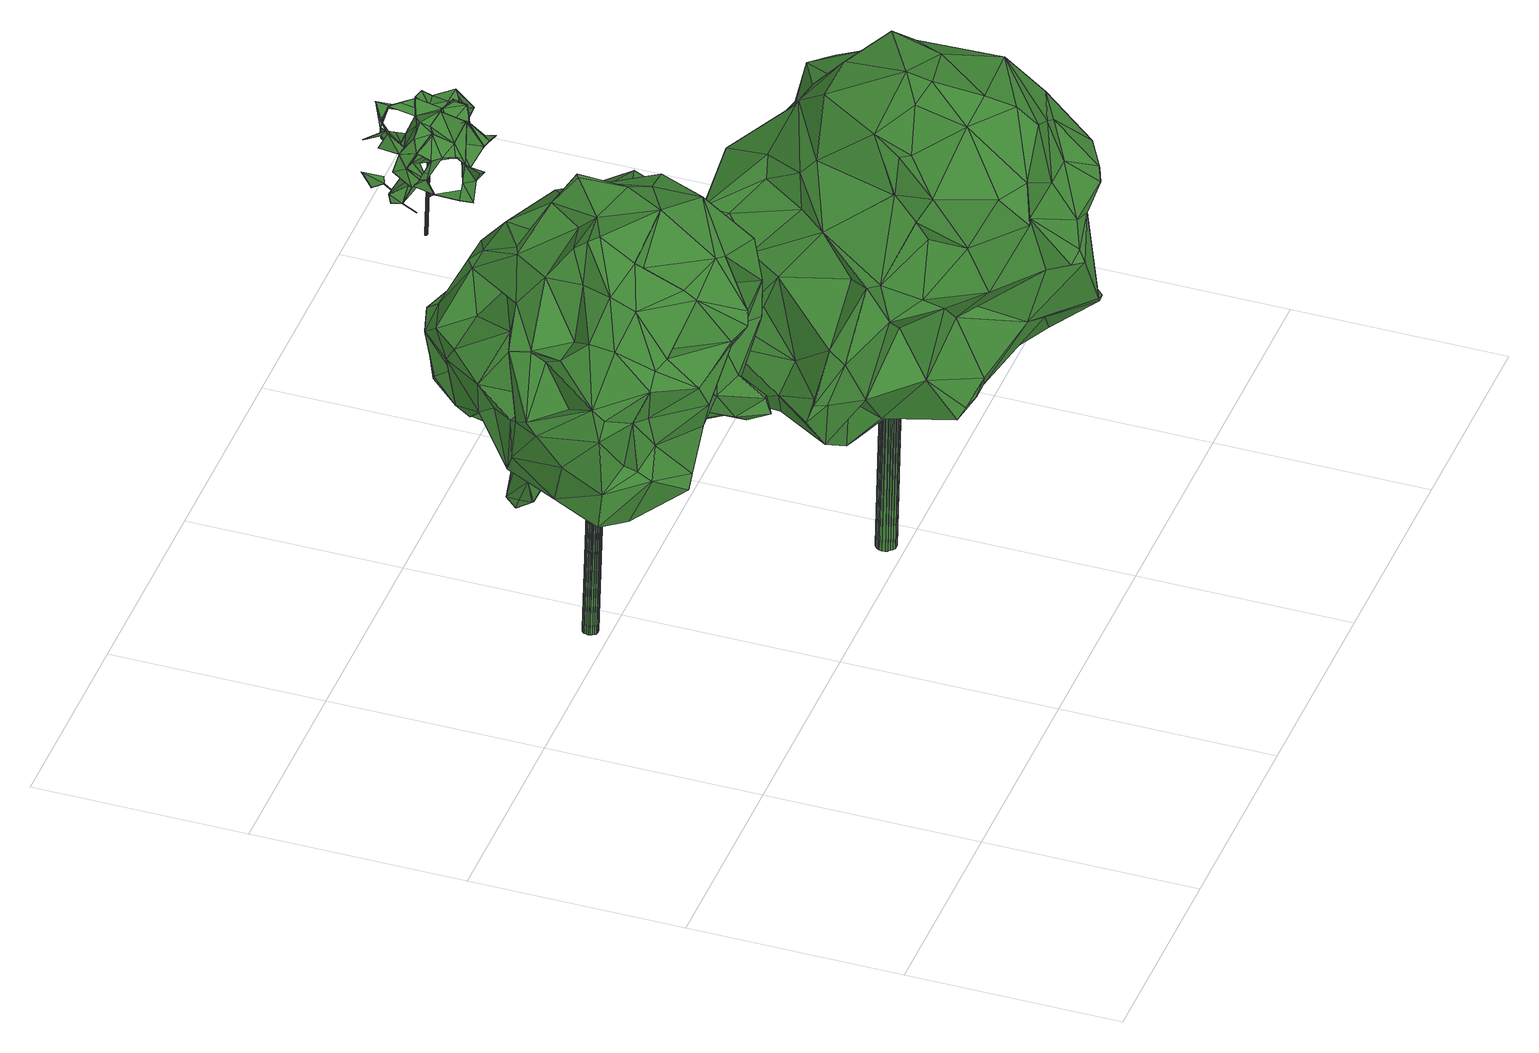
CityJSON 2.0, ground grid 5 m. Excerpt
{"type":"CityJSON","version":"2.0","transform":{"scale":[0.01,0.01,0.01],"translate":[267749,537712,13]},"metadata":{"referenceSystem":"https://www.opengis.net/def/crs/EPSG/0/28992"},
"CityObjects":{
"tree1":{"type":"SolitaryVegetationObject","attributes":{"gtid":301,"crown_width_m":7.15,"crown_median_z":21.04,"crown_r50_m":0.311,"crown_porosity":0.908,"trunk_H_m":7.59,"trunk_DBH_m":0.36,"trunk_radius_m":0.18,"trunk_base_height_m":13.45,"original_gtid":"301"},"geometry":[{"type":"Solid","lod":"3","boundaries":[[[[0,1,2]],[[3,2,1]],[[4,5,6]],[[7,8,9]],[[7,9,10]],[[11,12,13]],[[14,15,16]],[[17,18,19]],[[20,6,21]],[[22,23,24]],[[25,26,27]],[[5,28,29]],[[30,31,32]],[[30,32,33]],[[16,34,14]],[[35,36,37]],[[38,39,40]],[[22,41,23]],[[42,43,44]],[[45,31,46]],[[47,48,49]],[[50,51,52]],[[53,54,55]],[[56,57,58]],[[59,60,2]],[[20,61,62]],[[19,18,38]],[[10,63,64]],[[7,10,64]],[[65,66,14]],[[12,67,68]],[[12,68,69]],[[60,70,0]],[[71,72,73]],[[74,75,76]],[[66,65,29]],[[77,78,79]],[[80,58,81]],[[82,83,84]],[[85,86,87]],[[88,75,86]],[[89,90,91]],[[63,13,64]],[[92,93,94]],[[95,96,97]],[[93,98,99]],[[100,99,98]],[[100,98,101]],[[80,81,102]],[[103,104,105]],[[2,106,107]],[[108,109,56]],[[110,111,93]],[[20,96,6]],[[101,98,93]],[[112,113,114]],[[115,114,22]],[[3,116,102]],[[117,118,119]],[[117,119,30]],[[120,89,25]],[[26,25,89]],[[93,99,110]],[[25,27,121]],[[122,123,47]],[[123,124,47]],[[125,70,126]],[[127,128,129]],[[33,32,130]],[[131,132,133]],[[60,0,2]],[[74,134,75]],[[2,107,59]],[[115,135,109]],[[91,90,136]],[[61,137,138]],[[139,140,110]],[[97,101,95]],[[137,141,142]],[[29,143,66]],[[13,66,143]],[[140,111,110]],[[34,47,144]],[[82,72,27]],[[93,95,101]],[[93,145,95]],[[0,146,1]],[[0,70,146]],[[129,56,58]],[[94,147,92]],[[94,68,147]],[[148,126,70]],[[149,134,150]],[[74,150,134]],[[140,151,152]],[[86,153,87]],[[154,22,24]],[[155,49,65]],[[116,156,157]],[[115,109,108]],[[158,59,159]],[[122,79,118]],[[122,118,117]],[[105,104,129]],[[58,105,129]],[[51,160,46]],[[161,12,69]],[[162,163,164]],[[83,89,91]],[[59,107,54]],[[92,147,145]],[[11,28,12]],[[165,166,160]],[[167,39,168]],[[35,37,8]],[[169,54,107]],[[16,79,122]],[[54,159,59]],[[78,77,170]],[[88,171,172]],[[162,164,173]],[[156,3,1]],[[107,3,169]],[[7,174,8]],[[156,116,3]],[[45,43,42]],[[82,84,175]],[[20,62,96]],[[97,96,62]],[[78,170,24]],[[176,42,44]],[[17,177,18]],[[178,177,17]],[[179,180,181]],[[56,109,57]],[[35,182,183]],[[154,24,170]],[[184,185,186]],[[184,186,132]],[[187,180,179]],[[185,180,187]],[[112,114,188]],[[76,157,150]],[[88,86,189]],[[189,86,85]],[[190,43,45]],[[133,191,48]],[[46,160,192]],[[176,44,173]],[[185,181,180]],[[192,166,103]],[[193,159,182]],[[102,116,194]],[[185,19,181]],[[86,75,153]],[[192,160,166]],[[195,39,120]],[[179,181,38]],[[19,38,181]],[[196,197,198]],[[187,179,38]],[[33,132,131]],[[41,199,23]],[[125,146,70]],[[76,150,74]],[[200,26,89]],[[85,87,189]],[[201,171,189]],[[103,171,201]],[[198,189,87]],[[193,202,203]],[[200,89,83]],[[173,201,162]],[[201,173,43]],[[33,117,30]],[[33,131,117]],[[64,204,7]],[[205,7,204]],[[176,173,130]],[[169,55,54]],[[44,43,173]],[[3,55,169]],[[136,90,196]],[[152,206,140]],[[178,17,207]],[[207,17,208]],[[190,45,46]],[[83,26,200]],[[26,83,27]],[[97,71,101]],[[76,75,88]],[[137,61,209]],[[130,207,132]],[[49,210,209]],[[54,183,182]],[[64,13,161]],[[211,4,67]],[[84,83,91]],[[84,91,149]],[[124,48,47]],[[117,123,122]],[[9,77,10]],[[153,198,87]],[[12,28,67]],[[49,209,65]],[[105,212,171]],[[172,171,212]],[[39,138,168]],[[62,71,97]],[[121,71,62]],[[62,195,121]],[[58,80,105]],[[194,105,80]],[[21,5,209]],[[20,21,209]],[[58,213,81]],[[209,5,65]],[[149,150,157]],[[75,134,153]],[[51,46,52]],[[111,94,93]],[[161,13,12]],[[148,60,126]],[[126,60,139]],[[88,172,76]],[[188,114,115]],[[134,91,153]],[[149,91,134]],[[152,214,206]],[[16,122,34]],[[175,84,215]],[[172,216,76]],[[194,216,172]],[[155,217,49]],[[176,130,32]],[[131,123,117]],[[213,57,135]],[[218,202,174]],[[210,48,137]],[[13,143,11]],[[138,39,61]],[[49,48,210]],[[82,100,72]],[[25,195,120]],[[213,58,57]],[[151,140,219]],[[220,214,152]],[[145,221,95]],[[96,95,221]],[[73,72,100]],[[73,100,101]],[[194,80,102]],[[121,27,71]],[[121,195,25]],[[78,24,118]],[[78,118,79]],[[175,215,146]],[[42,176,32]],[[77,79,222]],[[220,152,151]],[[45,32,31]],[[45,42,32]],[[190,46,192]],[[23,199,24]],[[51,50,188]],[[139,219,140]],[[202,218,203]],[[213,223,183]],[[151,219,159]],[[220,203,218]],[[161,204,64]],[[132,33,130]],[[34,217,14]],[[183,54,53]],[[183,53,213]],[[61,39,195]],[[196,90,89]],[[54,182,159]],[[9,170,77]],[[188,115,108]],[[146,215,224]],[[149,157,156]],[[172,212,194]],[[105,194,212]],[[211,5,4]],[[108,129,128]],[[56,129,108]],[[71,27,72]],[[17,19,184]],[[35,8,174]],[[218,204,161]],[[35,174,202]],[[190,192,201]],[[82,27,83]],[[125,175,146]],[[35,193,182]],[[122,47,34]],[[155,14,217]],[[144,49,217]],[[220,225,214]],[[218,225,220]],[[104,103,166]],[[89,120,196]],[[21,6,5]],[[69,225,161]],[[201,163,162]],[[190,201,43]],[[22,114,113]],[[107,106,3]],[[105,171,103]],[[195,62,61]],[[88,189,171]],[[226,137,142]],[[66,15,14]],[[10,77,15]],[[116,157,216]],[[116,216,194]],[[13,63,15]],[[13,15,66]],[[63,10,15]],[[132,191,133]],[[187,191,132]],[[137,48,191]],[[137,191,141]],[[158,219,227]],[[219,139,227]],[[76,216,157]],[[67,221,145]],[[174,7,205]],[[174,205,218]],[[226,168,138]],[[155,65,14]],[[141,191,38]],[[96,221,6]],[[35,223,36]],[[36,135,115]],[[125,228,175]],[[226,167,168]],[[24,119,118]],[[101,71,73]],[[100,228,99]],[[125,99,228]],[[175,228,82]],[[132,186,187]],[[2,3,106]],[[36,115,37]],[[211,67,28]],[[211,28,5]],[[22,37,115]],[[20,209,61]],[[188,50,112]],[[41,112,50]],[[9,37,22]],[[8,37,9]],[[47,49,144]],[[102,55,3]],[[189,163,201]],[[136,196,198]],[[65,5,29]],[[192,103,201]],[[35,202,193]],[[226,40,167]],[[158,227,59]],[[4,6,221]],[[187,38,191]],[[30,119,199]],[[24,199,119]],[[139,60,227]],[[120,18,177]],[[4,221,67]],[[214,225,69]],[[218,161,225]],[[159,220,151]],[[158,159,219]],[[159,193,220]],[[148,70,60]],[[220,193,203]],[[149,215,84]],[[185,187,186]],[[209,210,137]],[[40,141,38]],[[156,1,224]],[[1,146,224]],[[197,177,164]],[[22,113,41]],[[112,41,113]],[[91,136,153]],[[153,136,198]],[[154,170,9]],[[229,177,178]],[[164,177,229]],[[196,177,197]],[[120,177,196]],[[67,145,147]],[[135,57,109]],[[69,206,214]],[[81,213,53]],[[19,185,184]],[[81,55,102]],[[81,53,55]],[[17,184,132]],[[31,199,46]],[[30,199,31]],[[46,199,41]],[[22,154,9]],[[135,223,213]],[[138,137,226]],[[120,39,18]],[[38,18,39]],[[156,224,149]],[[167,40,39]],[[59,227,60]],[[224,215,149]],[[51,188,128]],[[108,128,188]],[[123,133,124]],[[50,52,41]],[[131,133,123]],[[41,52,46]],[[127,51,128]],[[125,230,99]],[[99,230,110]],[[110,230,139]],[[126,139,230]],[[126,230,125]],[[231,94,111]],[[231,68,94]],[[69,68,231]],[[205,204,218]],[[183,223,35]],[[135,36,223]],[[111,140,206]],[[231,111,206]],[[69,231,206]],[[16,222,79]],[[15,77,222]],[[15,222,16]],[[28,143,29]],[[11,143,28]],[[34,144,217]],[[82,228,100]],[[68,67,147]],[[48,124,133]],[[208,132,207]],[[145,93,232]],[[92,232,93]],[[145,232,92]],[[40,142,141]],[[226,142,40]],[[130,229,207]],[[173,229,130]],[[208,17,132]],[[164,229,173]],[[166,165,233]],[[166,233,104]],[[104,233,129]],[[229,178,207]],[[163,197,164]],[[163,189,197]],[[198,197,189]],[[127,129,233]],[[51,233,160]],[[165,160,233]],[[127,233,51]],[[234,235,236]],[[234,236,237]],[[237,236,238]],[[237,238,239]],[[236,235,240]],[[236,240,238]],[[238,240,241]],[[238,241,239]],[[240,235,242]],[[240,242,241]],[[241,242,243]],[[241,243,239]],[[242,235,244]],[[242,244,243]],[[243,244,245]],[[243,245,239]],[[244,235,246]],[[244,246,245]],[[245,246,247]],[[245,247,239]],[[246,235,248]],[[246,248,247]],[[247,248,249]],[[247,249,239]],[[248,235,250]],[[248,250,249]],[[249,250,251]],[[249,251,239]],[[250,235,252]],[[250,252,251]],[[251,252,253]],[[251,253,239]],[[252,235,254]],[[252,254,253]],[[253,254,255]],[[253,255,239]],[[254,235,256]],[[254,256,255]],[[255,256,257]],[[255,257,239]],[[256,235,258]],[[256,258,257]],[[257,258,259]],[[257,259,239]],[[258,235,260]],[[258,260,259]],[[259,260,261]],[[259,261,239]],[[260,235,262]],[[260,262,261]],[[261,262,263]],[[261,263,239]],[[262,235,264]],[[262,264,263]],[[263,264,265]],[[263,265,239]],[[264,235,266]],[[264,266,265]],[[265,266,267]],[[265,267,239]],[[266,235,268]],[[266,268,267]],[[267,268,269]],[[267,269,239]],[[268,235,270]],[[268,270,269]],[[269,270,271]],[[269,271,239]],[[270,235,272]],[[270,272,271]],[[271,272,273]],[[271,273,239]],[[272,235,274]],[[272,274,273]],[[273,274,275]],[[273,275,239]],[[274,235,276]],[[274,276,275]],[[275,276,277]],[[275,277,239]],[[276,235,278]],[[276,278,277]],[[277,278,279]],[[277,279,239]],[[278,235,280]],[[278,280,279]],[[279,280,281]],[[279,281,239]],[[280,235,282]],[[280,282,281]],[[281,282,283]],[[281,283,239]],[[282,235,234]],[[282,234,283]],[[283,234,237]],[[283,237,239]]]]}]},
"tree2":{"type":"SolitaryVegetationObject","attributes":{"gtid":286,"crown_width_m":8.85,"crown_median_z":21.52,"crown_r50_m":0.328,"crown_porosity":0.902,"trunk_H_m":8.09,"trunk_DBH_m":0.476,"trunk_radius_m":0.238,"trunk_base_height_m":13.43,"original_gtid":"286"},"geometry":[{"type":"Solid","lod":"3","boundaries":[[[[284,285,286]],[[287,288,289]],[[290,285,291]],[[292,293,286]],[[294,295,296]],[[294,297,295]],[[298,299,300]],[[301,302,303]],[[304,301,303]],[[300,305,306]],[[307,308,309]],[[310,304,303]],[[311,312,313]],[[314,315,316]],[[317,318,319]],[[320,321,322]],[[323,294,324]],[[325,326,327]],[[300,299,328]],[[312,329,313]],[[290,330,285]],[[331,330,290]],[[332,333,334]],[[333,335,334]],[[285,284,336]],[[337,338,301]],[[305,300,328]],[[289,339,340]],[[329,341,295]],[[342,343,344]],[[345,346,347]],[[348,349,350]],[[351,352,353]],[[354,355,356]],[[357,358,359]],[[360,361,362]],[[349,363,350]],[[364,290,291]],[[365,366,367]],[[295,341,296]],[[333,332,299]],[[333,299,298]],[[368,369,370]],[[300,335,333]],[[370,369,366]],[[320,371,372]],[[373,323,324]],[[374,334,375]],[[370,309,376]],[[297,314,295]],[[377,378,379]],[[364,378,377]],[[380,381,382]],[[383,384,379]],[[385,384,383]],[[310,303,302]],[[316,350,386]],[[316,348,350]],[[341,382,296]],[[387,357,388]],[[346,389,390]],[[358,357,387]],[[391,392,374]],[[393,394,395]],[[375,334,335]],[[362,396,360]],[[396,397,360]],[[294,296,324]],[[323,297,294]],[[398,291,390]],[[399,393,400]],[[401,332,402]],[[368,370,403]],[[404,323,373]],[[405,406,407]],[[408,409,358]],[[297,315,314]],[[308,410,309]],[[411,347,336]],[[302,412,413]],[[414,415,416]],[[312,417,329]],[[418,386,313]],[[419,313,386]],[[411,284,402]],[[336,284,411]],[[420,421,395]],[[301,338,302]],[[422,315,308]],[[320,322,407]],[[423,424,425]],[[393,398,390]],[[292,286,330]],[[300,333,298]],[[365,307,366]],[[415,385,426]],[[393,395,398]],[[386,350,363]],[[383,379,427]],[[388,428,429]],[[383,427,430]],[[431,432,433]],[[304,413,405]],[[325,434,435]],[[436,371,406]],[[295,314,437]],[[292,330,331]],[[351,321,367]],[[348,422,307]],[[316,422,348]],[[304,310,413]],[[438,311,425]],[[306,397,342]],[[434,439,435]],[[323,308,315]],[[310,302,413]],[[339,289,319]],[[440,441,442]],[[411,408,358]],[[388,357,428]],[[399,381,394]],[[440,442,443]],[[285,336,346]],[[424,444,445]],[[439,434,446]],[[446,434,443]],[[443,434,327]],[[440,447,441]],[[448,441,447]],[[426,438,449]],[[311,313,425]],[[386,437,316]],[[314,316,437]],[[307,422,308]],[[353,450,321]],[[309,410,376]],[[377,451,364]],[[418,313,329]],[[362,452,396]],[[287,451,384]],[[442,436,412]],[[402,286,293]],[[284,286,402]],[[387,411,358]],[[447,424,448]],[[402,293,401]],[[394,393,399]],[[399,400,429]],[[361,453,362]],[[452,362,453]],[[442,454,436]],[[424,447,440]],[[289,340,451]],[[339,319,331]],[[331,340,339]],[[414,385,415]],[[337,301,455]],[[285,330,286]],[[390,345,456]],[[426,457,438]],[[311,438,457]],[[317,433,318]],[[372,441,458]],[[307,365,459]],[[307,459,348]],[[306,305,397]],[[389,345,390]],[[439,337,288]],[[446,338,337]],[[413,412,436]],[[331,290,340]],[[460,384,461]],[[287,384,460]],[[398,395,421]],[[420,398,421]],[[456,388,400]],[[448,423,462]],[[424,423,448]],[[364,430,378]],[[405,463,406]],[[413,463,405]],[[363,419,386]],[[464,354,328]],[[379,384,377]],[[289,451,287]],[[376,403,370]],[[446,337,439]],[[453,343,452]],[[356,355,292]],[[380,420,395]],[[323,315,297]],[[431,361,432]],[[425,313,419]],[[465,466,353]],[[306,466,465]],[[456,345,411]],[[354,464,355]],[[383,467,385]],[[397,468,360]],[[356,360,468]],[[356,468,354]],[[305,328,397]],[[428,359,373]],[[413,436,463]],[[372,469,320]],[[367,320,469]],[[328,468,397]],[[404,410,323]],[[470,381,429]],[[296,382,381]],[[369,352,366]],[[471,335,306]],[[396,452,343]],[[300,306,335]],[[385,461,384]],[[385,414,461]],[[351,367,366]],[[459,365,472]],[[459,472,348]],[[451,377,384]],[[349,348,472]],[[420,380,473]],[[420,473,383]],[[328,299,474]],[[328,474,464]],[[375,465,403]],[[308,323,410]],[[446,475,338]],[[412,338,475]],[[375,335,471]],[[394,381,395]],[[425,424,445]],[[316,315,422]],[[363,476,425]],[[423,425,476]],[[319,318,331]],[[457,385,467]],[[435,477,414]],[[435,414,416]],[[423,476,462]],[[382,417,380]],[[365,367,469]],[[287,460,288]],[[433,432,318]],[[371,320,406]],[[443,475,446]],[[478,449,325]],[[376,410,409]],[[411,392,408]],[[309,479,307]],[[450,322,321]],[[407,406,320]],[[398,420,430]],[[364,291,398]],[[364,398,430]],[[355,293,292]],[[429,381,399]],[[288,337,480]],[[288,480,289]],[[390,291,346]],[[435,439,477]],[[407,481,405]],[[289,480,319]],[[430,420,383]],[[288,460,477]],[[414,477,460]],[[460,461,414]],[[288,477,439]],[[354,468,328]],[[309,370,479]],[[409,391,376]],[[369,368,352]],[[404,409,410]],[[437,482,295]],[[433,301,431]],[[433,455,301]],[[366,352,351]],[[465,353,352]],[[353,321,351]],[[304,431,301]],[[431,304,405]],[[431,453,361]],[[481,453,431]],[[481,431,405]],[[458,469,372]],[[412,475,442]],[[342,407,450]],[[481,407,342]],[[481,342,344]],[[406,463,436]],[[372,371,454]],[[426,385,457]],[[426,483,415]],[[426,449,483]],[[478,483,449]],[[478,416,483]],[[416,415,483]],[[312,311,484]],[[341,417,382]],[[484,485,417]],[[484,311,485]],[[346,291,285]],[[345,389,346]],[[441,372,454]],[[441,454,442]],[[337,317,480]],[[319,480,317]],[[433,317,455]],[[337,455,317]],[[436,454,371]],[[302,338,412]],[[404,358,409]],[[400,390,456]],[[390,400,393]],[[425,445,486]],[[487,376,391]],[[487,391,375]],[[388,429,400]],[[324,470,373]],[[324,296,470]],[[336,347,346]],[[329,295,482]],[[342,397,396]],[[342,466,306]],[[342,450,466]],[[353,466,450]],[[367,321,320]],[[307,479,366]],[[366,479,370]],[[472,365,469]],[[472,469,349]],[[458,349,469]],[[344,343,481]],[[357,359,428]],[[404,359,358]],[[373,359,404]],[[391,374,375]],[[409,408,391]],[[388,456,387]],[[411,387,456]],[[443,444,440]],[[327,444,443]],[[326,444,327]],[[327,434,325]],[[425,486,438]],[[462,441,448]],[[458,441,462]],[[425,419,363]],[[349,476,363]],[[458,476,349]],[[462,476,458]],[[380,395,381]],[[429,428,470]],[[373,470,428]],[[457,467,473]],[[383,473,467]],[[470,296,381]],[[411,488,392]],[[402,488,411]],[[374,488,402]],[[392,488,374]],[[312,484,417]],[[341,329,417]],[[485,380,417]],[[386,482,437]],[[418,482,386]],[[418,329,482]],[[401,474,332]],[[299,332,474]],[[293,355,474]],[[293,474,401]],[[355,464,474]],[[473,380,485]],[[473,485,457]],[[457,485,311]],[[396,343,342]],[[481,343,453]],[[442,475,443]],[[487,375,376]],[[375,403,376]],[[391,408,392]],[[432,489,318]],[[331,318,489]],[[471,306,465]],[[465,375,471]],[[445,326,325]],[[292,489,356]],[[292,331,489]],[[432,356,489]],[[440,444,424]],[[326,445,444]],[[356,490,360]],[[438,486,449]],[[449,486,445]],[[445,325,449]],[[345,347,411]],[[465,352,403]],[[368,403,352]],[[325,435,478]],[[478,435,416]],[[364,451,491]],[[364,491,290]],[[340,491,451]],[[340,290,491]],[[360,490,361]],[[432,361,490]],[[378,427,379]],[[378,430,427]],[[407,322,450]],[[402,332,334]],[[402,334,374]],[[356,432,490]],[[492,493,494]],[[492,494,495]],[[495,494,496]],[[495,496,497]],[[494,493,498]],[[494,498,496]],[[496,498,499]],[[496,499,497]],[[498,493,500]],[[498,500,499]],[[499,500,501]],[[499,501,497]],[[500,493,502]],[[500,502,501]],[[501,502,503]],[[501,503,497]],[[502,493,504]],[[502,504,503]],[[503,504,505]],[[503,505,497]],[[504,493,506]],[[504,506,505]],[[505,506,507]],[[505,507,497]],[[506,493,508]],[[506,508,507]],[[507,508,509]],[[507,509,497]],[[508,493,510]],[[508,510,509]],[[509,510,511]],[[509,511,497]],[[510,493,512]],[[510,512,511]],[[511,512,513]],[[511,513,497]],[[512,493,514]],[[512,514,513]],[[513,514,515]],[[513,515,497]],[[514,493,516]],[[514,516,515]],[[515,516,517]],[[515,517,497]],[[516,493,518]],[[516,518,517]],[[517,518,519]],[[517,519,497]],[[518,493,520]],[[518,520,519]],[[519,520,521]],[[519,521,497]],[[520,493,522]],[[520,522,521]],[[521,522,523]],[[521,523,497]],[[522,493,524]],[[522,524,523]],[[523,524,525]],[[523,525,497]],[[524,493,526]],[[524,526,525]],[[525,526,527]],[[525,527,497]],[[526,493,528]],[[526,528,527]],[[527,528,529]],[[527,529,497]],[[528,493,530]],[[528,530,529]],[[529,530,531]],[[529,531,497]],[[530,493,532]],[[530,532,531]],[[531,532,533]],[[531,533,497]],[[532,493,534]],[[532,534,533]],[[533,534,535]],[[533,535,497]],[[534,493,536]],[[534,536,535]],[[535,536,537]],[[535,537,497]],[[536,493,538]],[[536,538,537]],[[537,538,539]],[[537,539,497]],[[538,493,540]],[[538,540,539]],[[539,540,541]],[[539,541,497]],[[540,493,492]],[[540,492,541]],[[541,492,495]],[[541,495,497]]]]}]},
"tree3":{"type":"SolitaryVegetationObject","attributes":{"gtid":600,"crown_width_m":2.85,"crown_median_z":15.88,"crown_r50_m":0.182,"crown_porosity":0.951,"trunk_H_m":2.41,"trunk_DBH_m":0.0585,"trunk_radius_m":0.0293,"trunk_base_height_m":13.47,"original_gtid":"602"},"geometry":[{"type":"MultiSurface","lod":"3","boundaries":[[[542,543,544]],[[545,546,544]],[[547,544,543]],[[548,549,550]],[[551,552,553]],[[554,555,556]],[[553,557,558]],[[559,560,561]],[[562,563,564]],[[565,566,567]],[[568,569,570]],[[571,572,564]],[[573,574,575]],[[576,557,553]],[[577,578,579]],[[578,580,579]],[[581,556,582]],[[554,556,581]],[[583,584,585]],[[586,587,588]],[[547,589,545]],[[590,591,592]],[[593,594,595]],[[596,597,598]],[[569,559,599]],[[561,568,600]],[[601,585,602]],[[555,603,604]],[[605,581,582]],[[581,606,564]],[[575,607,573]],[[607,608,573]],[[609,610,588]],[[583,611,584]],[[612,613,614]],[[615,564,563]],[[559,560,557]],[[616,581,564]],[[586,585,617]],[[618,616,603]],[[590,619,620]],[[602,621,601]],[[622,623,624]],[[625,623,622]],[[560,569,561]],[[582,556,555]],[[582,555,605]],[[626,610,627]],[[628,629,578]],[[630,631,581]],[[632,608,605]],[[609,588,633]],[[576,560,559]],[[610,572,571]],[[570,600,568]],[[591,619,634]],[[635,636,637]],[[638,636,639]],[[605,640,632]],[[564,606,641]],[[585,601,642]],[[643,644,645]],[[646,645,644]],[[567,647,549]],[[648,629,566]],[[583,544,546]],[[649,650,651]],[[652,579,653]],[[654,655,656]],[[656,655,657]],[[658,659,608]],[[547,543,660]],[[606,581,661]],[[566,646,628]],[[596,628,662]],[[663,664,665]],[[666,667,577]],[[633,587,617]],[[668,657,669]],[[670,585,586]],[[670,589,585]],[[671,551,672]],[[576,553,552]],[[673,674,675]],[[561,568,611]],[[608,607,605]],[[567,676,550]],[[548,567,549]],[[677,678,679]],[[576,559,557]],[[680,639,681]],[[682,574,683]],[[601,684,642]],[[685,686,687]],[[686,624,687]],[[563,688,635]],[[569,599,570]],[[561,600,599]],[[689,690,691]],[[689,691,692]],[[693,669,657]],[[598,691,690]],[[683,574,694]],[[580,577,695]],[[696,592,651]],[[661,631,688]],[[635,688,631]],[[611,697,698]],[[602,589,699]],[[602,699,547]],[[700,686,612]],[[701,631,630]],[[687,609,586]],[[633,585,586]],[[609,633,586]],[[598,657,691]],[[656,657,598]],[[630,605,682]],[[618,554,616]],[[581,616,554]],[[702,651,592]],[[703,681,635]],[[704,675,596]],[[704,550,705]],[[628,706,566]],[[620,591,590]],[[603,555,618]],[[554,618,555]],[[611,707,561]],[[698,707,611]],[[708,696,650]],[[709,628,667]],[[662,675,710]],[[637,636,711]],[[596,550,704]],[[668,712,713]],[[672,551,553]],[[624,640,714]],[[598,676,596]],[[630,682,703]],[[586,588,687]],[[557,560,612]],[[666,578,593]],[[704,715,716]],[[650,696,651]],[[548,550,676]],[[542,544,583]],[[717,718,719]],[[705,550,549]],[[543,542,642]],[[586,617,587]],[[557,612,686]],[[567,645,647]],[[706,647,645]],[[676,720,548]],[[577,579,652]],[[721,598,722]],[[617,585,633]],[[687,624,714]],[[674,597,596]],[[636,681,639]],[[645,596,710]],[[605,574,682]],[[647,723,549]],[[546,545,724]],[[721,725,594]],[[569,568,561]],[[597,674,685]],[[685,674,726]],[[546,707,698]],[[713,657,668]],[[727,654,728]],[[692,654,727]],[[549,723,704]],[[671,729,552]],[[708,634,590]],[[587,633,588]],[[730,668,731]],[[732,635,681]],[[693,657,655]],[[712,731,733]],[[669,734,733]],[[733,734,712]],[[670,585,584]],[[612,560,576]],[[613,612,576]],[[658,619,591]],[[630,581,605]],[[555,640,605]],[[662,628,626]],[[662,626,627]],[[650,702,708]],[[649,702,650]],[[704,705,715]],[[706,646,566]],[[667,678,709]],[[552,551,671]],[[708,702,592]],[[627,644,643]],[[567,550,645]],[[698,697,546]],[[569,560,559]],[[625,632,623]],[[662,627,643]],[[735,736,737]],[[686,738,673]],[[602,585,589]],[[733,731,739]],[[668,739,731]],[[740,620,619]],[[740,622,620]],[[677,709,678]],[[601,621,684]],[[702,741,742]],[[577,667,578]],[[685,626,709]],[[610,626,685]],[[552,613,576]],[[686,620,624]],[[611,568,670]],[[584,611,670]],[[743,744,745]],[[620,700,591]],[[730,731,712]],[[746,549,741]],[[746,705,549]],[[608,625,658]],[[694,574,573]],[[572,610,747]],[[546,697,583]],[[670,724,589]],[[666,580,578]],[[666,577,580]],[[704,738,710]],[[748,690,689]],[[666,678,667]],[[596,566,628]],[[747,610,604]],[[688,563,562]],[[688,562,735]],[[639,723,638]],[[743,749,744]],[[749,745,744]],[[714,640,609]],[[640,610,609]],[[628,709,626]],[[750,664,663]],[[665,664,750]],[[663,665,750]],[[577,751,653]],[[577,653,695]],[[695,653,580]],[[579,580,653]],[[592,696,590]],[[696,708,590]],[[570,599,600]],[[591,718,634]],[[566,629,628]],[[622,624,620]],[[700,673,738]],[[740,619,658]],[[743,745,749]],[[605,752,555]],[[716,702,742]],[[621,602,660]],[[660,684,621]],[[547,660,602]],[[642,684,660]],[[545,544,547]],[[543,642,660]],[[702,649,741]],[[702,753,651]],[[589,724,545]],[[637,711,706]],[[706,711,647]],[[647,711,636]],[[592,634,708]],[[591,634,592]],[[552,729,613]],[[583,697,611]],[[725,748,689]],[[737,736,754]],[[739,668,669]],[[669,733,739]],[[680,683,658]],[[573,658,683]],[[674,596,675]],[[653,736,652]],[[704,723,638]],[[561,599,559]],[[597,656,598]],[[736,735,562]],[[575,752,607]],[[607,752,605]],[[567,566,676]],[[575,605,752]],[[632,625,608]],[[680,703,755]],[[717,719,704]],[[683,680,755]],[[715,705,746]],[[746,741,715]],[[754,756,737]],[[631,661,581]],[[676,566,596]],[[625,740,658]],[[656,597,709]],[[652,641,577]],[[564,641,652]],[[686,726,558]],[[641,751,577]],[[619,757,634]],[[757,590,634]],[[686,700,620]],[[730,712,668]],[[729,671,672]],[[685,758,686]],[[675,758,685]],[[720,759,565]],[[675,662,758]],[[643,758,662]],[[642,542,585]],[[571,564,627]],[[627,564,615]],[[627,610,571]],[[692,655,654]],[[608,659,573]],[[658,573,659]],[[694,573,683]],[[645,646,706]],[[594,676,721]],[[637,615,563]],[[643,645,710]],[[596,662,710]],[[653,751,736]],[[754,736,751]],[[628,578,667]],[[567,548,720]],[[567,720,565]],[[742,549,704]],[[704,716,742]],[[741,549,742]],[[646,644,627]],[[598,748,722]],[[561,707,568]],[[591,639,680]],[[683,755,682]],[[682,755,703]],[[681,703,680]],[[568,707,724]],[[595,677,593]],[[703,635,630]],[[717,634,718]],[[713,760,657]],[[691,657,760]],[[721,676,598]],[[562,564,652]],[[688,606,661]],[[725,728,654]],[[725,654,594]],[[625,622,740]],[[595,654,656]],[[595,594,654]],[[656,709,595]],[[596,645,550]],[[687,714,609]],[[588,610,685]],[[677,678,666]],[[685,687,588]],[[709,597,685]],[[691,760,692]],[[700,718,591]],[[736,562,652]],[[735,756,606]],[[603,616,747]],[[563,635,637]],[[735,606,688]],[[737,756,735]],[[605,575,574]],[[628,637,706]],[[627,615,637]],[[627,637,646]],[[628,646,637]],[[721,722,725]],[[692,760,655]],[[638,723,647]],[[655,760,693]],[[725,692,728]],[[725,689,692]],[[727,728,692]],[[666,593,677]],[[595,709,677]],[[640,555,604]],[[756,641,606]],[[754,641,756]],[[751,641,754]],[[747,604,603]],[[564,747,616]],[[557,686,558]],[[640,604,610]],[[673,558,726]],[[564,572,747]],[[673,553,558]],[[598,690,748]],[[624,623,640]],[[631,701,761]],[[734,713,712]],[[669,713,734]],[[632,640,623]],[[757,619,590]],[[700,719,718]],[[741,649,753]],[[741,753,715]],[[670,568,724]],[[732,681,636]],[[732,636,635]],[[591,717,639]],[[594,629,648]],[[593,629,594]],[[680,658,591]],[[591,634,717]],[[726,674,673]],[[635,631,761]],[[724,707,546]],[[717,704,638]],[[635,761,630]],[[630,761,701]],[[647,636,638]],[[593,578,629]],[[675,704,710]],[[675,686,673]],[[726,686,675]],[[726,675,685]],[[719,738,704]],[[717,638,639]],[[710,758,643]],[[594,648,759]],[[594,759,676]],[[547,699,589]],[[710,738,758]],[[686,758,738]],[[676,759,720]],[[566,759,648]],[[566,565,759]],[[716,715,702]],[[651,753,649]],[[702,715,753]],[[719,700,738]],[[612,614,700]],[[700,614,673]],[[553,673,614]],[[553,614,672]],[[672,614,729]],[[729,614,613]],[[669,760,713]],[[693,760,669]],[[748,725,722]],[[585,542,583]],[[762,763,764]],[[762,764,765]],[[765,764,766]],[[765,766,767]],[[766,764,768]],[[766,768,767]],[[764,763,769]],[[764,769,768]],[[768,769,770]],[[768,770,767]],[[769,763,771]],[[769,771,770]],[[770,771,772]],[[770,772,767]],[[771,763,773]],[[771,773,772]],[[772,773,774]],[[772,774,767]],[[773,763,775]],[[773,775,774]],[[774,775,776]],[[774,776,767]],[[775,763,777]],[[775,777,776]],[[776,777,778]],[[776,778,767]],[[778,777,779]],[[778,779,767]],[[777,763,780]],[[777,780,779]],[[779,780,781]],[[779,781,767]],[[780,763,782]],[[780,782,781]],[[781,782,783]],[[781,783,767]],[[782,763,784]],[[782,784,783]],[[783,784,785]],[[783,785,767]],[[784,763,786]],[[784,786,785]],[[785,786,787]],[[785,787,767]],[[786,763,788]],[[786,788,787]],[[787,788,789]],[[787,789,767]],[[788,763,790]],[[788,790,789]],[[789,790,791]],[[789,791,767]],[[790,763,792]],[[790,792,791]],[[791,792,793]],[[791,793,767]],[[792,763,794]],[[792,794,793]],[[793,794,795]],[[793,795,767]],[[794,763,796]],[[794,796,795]],[[795,796,797]],[[795,797,767]],[[796,763,798]],[[796,798,797]],[[797,798,799]],[[797,799,767]],[[798,763,762]],[[798,762,799]],[[799,762,765]],[[799,765,767]]]}]}
},
"vertices":[
[383,670,998],[385,687,967],[399,676,1026],[560,699,986],[184,1074,844],[194,1221,835],[148,1131,795],[455,1248,1083],[594,1185,1084],[540,1252,971],[444,1301,1026],[335,1206,998],[226,1144,1052],[332,1283,1036],[293,1378,867],[351,1366,905],[360,1397,879],[355,1086,554],[324,1080,579],[301,1131,461],[123,1129,680],[223,1194,757],[708,1222,974],[686,1273,829],[631,1317,848],[154,861,583],[231,752,641],[139,802,718],[213,1154,982],[202,1278,910],[608,1260,686],[702,1210,598],[631,1189,593],[510,1309,604],[335,1391,853],[569,1068,1151],[643,1119,1055],[615,1172,1076],[271,1133,537],[246,989,610],[324,1081,582],[695,1256,832],[652,1127,529],[650,1097,520],[613,1108,509],[701,1154,568],[730,1154,711],[343,1326,745],[295,1272,663],[279,1302,696],[623,1140,813],[733,1100,751],[637,1202,759],[559,834,1095],[556,834,1182],[597,746,1063],[776,967,945],[736,974,996],[727,902,919],[426,759,1128],[318,764,1091],[162,1099,667],[92,1010,651],[351,1297,1042],[360,1267,1068],[217,1302,866],[267,1343,903],[127,1127,997],[136,1078,1005],[247,1086,1122],[351,697,973],[67,891,711],[130,833,743],[127,863,754],[487,653,688],[503,715,644],[514,674,713],[505,1305,947],[539,1364,853],[527,1376,842],[628,906,886],[619,861,1008],[180,810,785],[260,754,664],[276,734,787],[525,806,611],[531,775,621],[480,842,622],[544,788,636],[288,862,670],[333,877,754],[367,770,753],[142,1047,978],[74,917,929],[130,1010,999],[61,1040,836],[104,1112,730],[50,978,776],[68,886,912],[127,803,969],[112,838,886],[49,892,866],[587,791,966],[703,922,653],[737,923,745],[684,875,777],[487,793,1005],[455,747,1115],[770,1033,905],[750,1061,1053],[149,892,1039],[150,950,1045],[668,1171,945],[710,1191,969],[715,1174,975],[733,1148,1009],[560,701,888],[489,1354,644],[545,1354,794],[556,1281,729],[257,957,579],[63,899,623],[463,1370,770],[471,1312,653],[461,1254,679],[224,725,929],[212,794,1001],[712,1053,776],[747,1045,866],[720,936,789],[560,1169,593],[488,1342,610],[403,1200,568],[402,1200,571],[455,724,685],[748,1059,1058],[459,901,731],[306,1180,726],[211,1077,724],[212,866,1110],[218,926,1130],[323,1125,576],[401,1153,670],[310,1264,926],[303,1362,737],[77,1069,855],[352,694,971],[134,1078,1002],[246,817,994],[390,743,785],[499,670,717],[297,979,1224],[283,1001,1214],[456,755,681],[607,1248,872],[286,1315,782],[452,765,906],[483,726,778],[327,889,1141],[428,885,1227],[825,1045,651],[314,1173,1114],[560,1050,601],[598,937,637],[478,1000,589],[840,1003,711],[807,986,696],[293,949,655],[282,993,746],[589,728,1072],[553,1288,917],[630,903,636],[546,805,729],[579,1080,538],[494,1127,1152],[248,711,871],[582,1137,516],[393,1021,589],[391,1023,591],[299,1163,460],[305,1173,431],[298,1133,461],[558,950,1180],[644,960,1149],[303,1163,460],[308,1172,429],[305,1192,457],[303,1194,457],[695,1088,916],[581,850,583],[638,1050,662],[361,1175,581],[744,1009,664],[469,974,1237],[568,798,820],[172,1010,638],[371,962,649],[450,962,610],[458,873,624],[655,1228,722],[258,756,656],[680,949,592],[467,1090,1244],[458,1084,1242],[340,1184,1113],[433,1186,1092],[250,1000,1122],[458,1138,642],[394,1170,596],[236,1234,726],[292,1273,662],[224,1132,960],[598,876,777],[679,902,1053],[276,1030,1194],[274,729,870],[512,731,752],[297,1357,748],[414,1130,1194],[304,901,1167],[372,1012,1214],[100,1101,832],[460,1314,868],[628,1023,1093],[288,757,877],[373,1053,1175],[373,1064,742],[323,795,1107],[164,820,867],[517,1064,616],[168,806,995],[210,1006,994],[153,998,854],[829,1004,716],[443,1046,45],[425,1045,45],[442,1050,45],[440,1023,804],[440,1027,805],[422,1022,804],[440,1054,45],[438,1032,805],[437,1058,45],[435,1035,805],[434,1061,46],[431,1038,805],[429,1063,46],[426,1040,805],[424,1063,46],[422,1040,805],[420,1062,46],[417,1039,805],[416,1060,45],[413,1037,805],[412,1057,45],[409,1034,805],[409,1054,45],[406,1031,805],[408,1049,45],[405,1026,804],[407,1044,45],[404,1022,804],[408,1040,45],[405,1017,804],[410,1036,45],[407,1013,804],[413,1032,45],[410,1009,804],[416,1029,44],[414,1006,804],[421,1027,44],[418,1005,804],[426,1027,44],[423,1004,804],[430,1028,45],[427,1005,804],[434,1030,45],[432,1007,804],[438,1033,45],[435,1010,804],[441,1036,45],[438,1014,804],[443,1041,45],[440,1018,804],
[1156,261,715],[1043,214,633],[1183,366,669],[641,512,544],[651,640,621],[778,492,625],[952,275,616],[933,185,749],[1123,490,604],[1232,385,618],[933,249,1303],[802,316,1327],[827,187,1190],[882,304,1356],[1442,572,735],[1431,542,698],[1432,588,737],[873,855,695],[786,962,699],[812,975,662],[881,968,645],[1368,600,719],[1357,601,755],[1071,609,1274],[1048,521,1333],[1159,496,1205],[850,1002,662],[555,426,1047],[666,385,1148],[708,449,1176],[853,414,1389],[979,438,1366],[856,474,1399],[929,609,658],[1032,593,654],[906,534,587],[1004,889,976],[1140,775,970],[1075,804,880],[1085,330,1309],[949,204,1255],[533,614,809],[587,706,892],[574,768,843],[1331,599,617],[688,355,1202],[1057,399,705],[1007,477,568],[1431,441,787],[1434,472,795],[1400,439,816],[1366,500,806],[1116,163,730],[755,717,682],[747,845,751],[908,521,582],[906,474,586],[755,227,1185],[1200,748,751],[1176,818,610],[1156,776,640],[1060,128,778],[1048,101,730],[1105,153,752],[900,631,1353],[867,724,1247],[818,649,1319],[1142,772,972],[1207,680,994],[1205,789,857],[1312,585,476],[1268,522,540],[1223,605,524],[1149,136,1016],[1215,176,1027],[1104,225,1152],[1191,764,543],[1123,774,543],[1194,793,557],[741,639,1197],[821,286,619],[1069,777,1191],[1147,738,1165],[1079,807,1070],[1286,673,1070],[1268,667,1099],[1259,636,1122],[930,922,987],[885,897,1061],[1037,216,1199],[1299,356,889],[1264,497,921],[1259,492,1112],[712,315,619],[734,271,652],[682,296,622],[708,232,966],[828,182,1094],[762,159,1128],[629,348,754],[651,458,607],[530,452,747],[749,510,1297],[1154,137,1006],[1112,120,1003],[1028,87,764],[999,85,777],[1256,400,1023],[1294,339,914],[911,84,938],[878,105,951],[863,157,935],[1219,822,581],[1227,706,640],[857,197,787],[920,100,963],[1035,124,974],[1354,391,654],[1308,314,720],[1284,613,1057],[1165,265,1174],[996,918,677],[968,922,885],[1064,860,809],[1277,322,1005],[1203,367,1095],[1146,383,1238],[1178,214,851],[769,922,748],[858,1005,748],[461,520,658],[423,501,796],[392,539,761],[711,282,1071],[737,450,1257],[710,451,1174],[736,318,856],[763,334,884],[985,553,1395],[694,656,1093],[614,745,1011],[636,588,1090],[457,473,887],[703,284,642],[1069,188,1074],[970,123,1002],[757,261,691],[957,837,636],[1082,712,558],[980,711,620],[554,779,793],[503,642,729],[824,879,921],[806,436,1353],[548,456,1035],[546,748,662],[639,860,1025],[675,875,1059],[695,908,900],[634,849,826],[591,739,888],[588,673,983],[602,818,763],[644,846,1038],[674,815,1057],[474,515,906],[1195,805,848],[724,435,598],[1217,824,580],[1132,806,577],[818,900,973],[923,661,718],[1064,184,867],[562,408,945],[812,776,1127],[976,680,1243],[612,525,543],[590,512,688],[755,759,1106],[881,846,763],[1326,553,506],[1217,642,877],[1215,744,791],[664,423,853],[1261,613,528],[988,774,1136],[988,188,1074],[1304,495,807],[943,719,1238],[671,321,927],[1358,438,650],[656,849,805],[733,674,1160],[528,645,667],[449,541,785],[1154,614,1180],[810,610,729],[1041,860,686],[741,421,1266],[418,532,790],[686,364,1093],[636,359,965],[612,514,1000],[1230,439,1009],[1263,351,795],[1149,600,604],[1121,745,545],[833,383,659],[949,544,43],[925,545,43],[948,551,43],[958,527,852],[957,533,852],[934,528,852],[946,556,43],[955,539,852],[942,561,43],[952,544,852],[937,565,43],[947,548,852],[932,568,43],[941,551,853],[926,569,43],[935,551,853],[919,568,43],[929,551,853],[914,566,43],[923,549,853],[909,562,43],[918,545,853],[905,557,43],[914,540,853],[902,552,43],[912,534,853],[901,546,43],[911,528,852],[902,539,43],[911,522,852],[904,534,43],[913,516,852],[908,529,43],[917,511,852],[913,525,43],[922,507,852],[918,522,42],[928,505,852],[924,521,42],[934,504,852],[931,522,42],[940,505,852],[936,524,42],[946,507,852],[941,528,42],[951,510,852],[945,533,42],[955,515,852],[948,538,43],[957,521,852],
[1768,1845,307],[1794,1837,323],[1776,1884,306],[1776,1884,305],[1759,1902,328],[1794,1837,322],[1504,1879,297],[1546,1879,314],[1546,1879,313],[1601,1980,288],[1601,1981,288],[1635,1952,281],[1709,1714,288],[1712,1743,281],[1709,1714,290],[1652,1958,262],[1621,1913,258],[1675,1967,271],[1675,1966,271],[1701,1958,307],[1598,1746,282],[1595,1766,300],[1627,1764,273],[1506,1836,264],[1538,1829,263],[1508,1849,309],[1732,1945,296],[1701,1958,306],[1704,1989,315],[1635,1793,297],[1651,1802,246],[1719,1815,355],[1722,1786,345],[1723,1785,345],[1635,1952,282],[1589,1751,219],[1555,1801,218],[1556,1743,216],[1556,1743,215],[1676,1730,280],[1693,1724,284],[1733,1876,314],[1728,1886,285],[1749,1846,271],[1733,1831,219],[1733,1830,218],[1678,1843,242],[1770,1874,298],[1678,1889,368],[1651,1879,343],[1644,1937,359],[1555,1802,218],[1549,1849,233],[1586,1839,224],[1573,1870,259],[1573,1870,258],[1520,1893,221],[1703,1988,315],[1704,1988,316],[1765,1796,277],[1774,1816,289],[1677,1753,240],[1677,1754,241],[1700,1772,314],[1605,1736,272],[1723,1786,344],[1717,1814,350],[1678,1842,243],[1651,1802,245],[1702,1900,311],[1635,1940,298],[1635,1941,298],[1634,1940,298],[1595,1767,300],[1676,1730,279],[1734,1830,219],[1693,1724,282],[1678,1889,369],[1670,1869,315],[1770,1786,302],[1670,1868,315],[1671,1810,314],[1632,1853,289],[1676,1839,327],[1613,1855,247],[1607,1806,304],[1558,1820,251],[1557,1820,251],[1645,1760,362],[1645,1759,363],[1672,1810,315],[1733,1830,220],[1677,1889,369],[1613,1776,321],[1593,1820,350],[1576,1791,305],[1560,1849,352],[1599,1849,370],[1671,1791,294],[1612,1736,232],[1773,1816,289],[1610,1836,315],[1593,1821,350],[1549,1839,324],[1557,1810,305],[1549,1839,325],[1538,1829,262],[1594,1938,355],[1640,1966,368],[1640,1966,366],[1584,1746,241],[1557,1713,217],[1532,1865,194],[1565,1886,186],[1549,1859,232],[1565,1887,187],[1686,1830,350],[1719,1816,355],[1770,1786,303],[1628,1772,313],[1592,1864,263],[1656,1900,181],[1656,1901,182],[1656,1900,182],[1555,1801,217],[1556,1801,218],[1571,1922,205],[1571,1922,204],[1728,1886,284],[1592,1972,299],[1592,1971,299],[1621,1912,258],[1592,1865,262],[1592,1865,263],[1528,1850,265],[1593,1823,181],[1593,1822,181],[1593,1823,180],[1659,1823,365],[1611,1831,355],[1671,1810,315],[1686,1828,350],[1769,1786,302],[1614,1855,247],[1622,1912,258],[1678,1844,243],[1599,1746,282],[1487,1877,224],[1487,1877,225],[1520,1893,220],[1531,1865,193],[1565,1887,185],[1717,1814,351],[1557,1712,217],[1645,1937,360],[1725,1904,334],[1725,1905,334],[1768,1845,306],[1627,1892,309],[1645,1760,363],[1594,1937,355],[1659,1823,363],[1578,1878,310],[1553,1929,314],[1557,1809,305],[1736,1916,306],[1644,1937,361],[1586,1839,225],[1578,1876,310],[1557,1809,306],[1560,1948,196],[1570,1922,205],[1677,1843,243],[1578,1913,339],[1579,1912,339],[1613,1862,348],[1650,1879,343],[1626,1892,309],[1506,1837,264],[1548,1858,232],[1520,1892,221],[1560,1850,352],[1737,1916,306],[1531,1865,194],[1621,1912,257],[1539,1836,171],[1539,1836,172],[1593,1972,299],[1552,1967,239],[1590,1930,209],[1607,1806,305],[1590,1930,208],[1560,1948,195],[1570,1702,288],[1588,1717,252],[1570,1701,288],[1626,1892,308],[1590,1929,209],[1675,1839,327],[1560,1910,352],[1560,1908,352],[1619,1959,173],[1619,1958,174],[1620,1958,173],[1552,1929,314],[1677,1753,241],[1488,1877,225],[1619,1958,173],[1655,1900,182],[1612,1735,231],[1701,1772,314],[1594,1937,354],[1609,1705,264],[1659,1822,364],[1609,1706,265],[1678,1889,370],[1632,1853,290],[1506,1836,263],[1564,1887,186],[1644,1760,363],[1628,1845,47],[1625,1845,47],[1628,1846,47],[1631,1839,288],[1631,1840,288],[1628,1839,288],[1630,1840,288],[1627,1847,47],[1630,1841,288],[1626,1848,47],[1629,1842,288],[1625,1848,47],[1628,1842,288],[1624,1848,47],[1627,1842,288],[1623,1847,47],[1626,1841,288],[1625,1841,288],[1622,1846,47],[1625,1840,288],[1622,1845,47],[1625,1839,288],[1622,1844,47],[1625,1838,288],[1623,1843,47],[1626,1837,288],[1624,1842,47],[1627,1836,288],[1625,1842,47],[1628,1836,288],[1626,1842,47],[1629,1836,288],[1627,1843,47],[1630,1837,288],[1628,1843,47],[1630,1838,288],[1628,1844,47],[1631,1838,288]
]}
